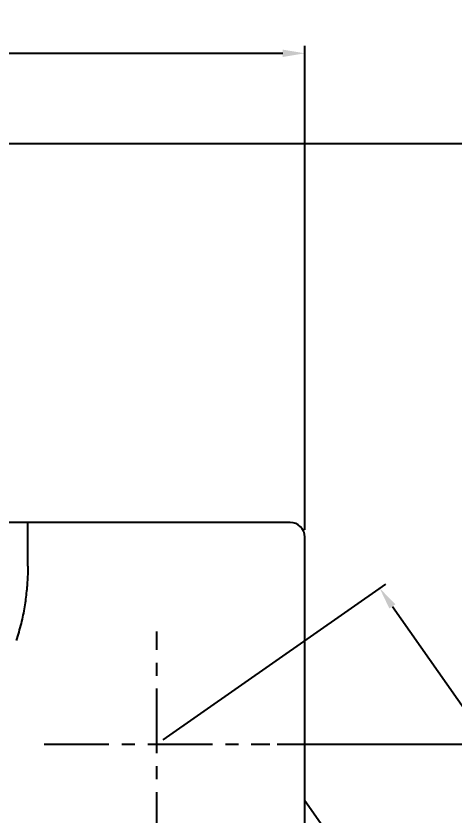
# Model space of a CAD drawing. Extents: x 38931 to 39525, y 15845 to 16265.
# Drawn here: x 39394.7 to 39454.1, y 15951 to 16059.3 of the extents above; entities that cross this region are included whole.
import ezdxf

# ---------------------------------------------------------------- set-up
doc = ezdxf.new("R2010")
doc.units = 0
doc.header["$LTSCALE"] = 7
doc.header["$MEASUREMENT"] = 0
doc.linetypes.add('CENTER', pattern=[2, 1.25, -0.25, 0.25, -0.25])
doc.layers.get('Defpoints').update_dxf_attribs({"linetype": 'CONTINUOUS'})
for name, color, linetype in [('CL', 1, 'CENTER'), ('DIM', 2, 'CONTINUOUS'), ('DWG', 7, 'CONTINUOUS'), ('PRT0001-SHAPE', 7, 'CONTINUOUS')]:
    doc.layers.add(name, color=color, linetype=linetype)
doc.styles.add('GHS', font='romans', dxfattribs={"bigfont": 'ghs'})
doc.dimstyles.new('DIM_WS01', dxfattribs={"dimtxt": 3.5, "dimasz": 3, "dimexe": 1, "dimexo": 1, "dimgap": 1, "dimtad": 1, "dimdec": 4, "dimzin": 9, "dimdsep": 46, "dimtxsty": 'GHS', "dimcen": -2, "dimclrd": 256, "dimclre": 256, "dimclrt": 256, "dimadec": 4, "dimazin": 2, "dimtfac": 1, "dimtdec": 4, "dimtix": 1, "dimtmove": 0, "dimatfit": 1, "dimfxl": 0, "dimtolj": 1, "dimtzin": 0, "dimlwd": -1, "dimlwe": -1, "dimarcsym": 0})

# ---------------------------------------------------------------- blocks, each defined once
blk = doc.blocks.new('*D6')
at = {"layer": 'Defpoints', "color": 0}
for p in [(39358.76, 16042.01), (39468.84, 16042.01), (39429, 15960.72)]:
    blk.add_point(p, dxfattribs=at)
at = {"layer": 'DIM'}
for p, q in [((39359.76, 16042.01), (39469.84, 16042.01)), ((39468.84, 15963.72), (39468.84, 16039.01)), ((39430, 15960.72), (39469.84, 15960.72))]:
    blk.add_line(p, q, dxfattribs=at)
for points in [[(39468.34, 16039.01), (39469.34, 16039.01), (39468.84, 16042.01)], [(39468.34, 15963.72), (39469.34, 15963.72), (39468.84, 15960.72)]]:
    blk.add_solid(points, dxfattribs=at)
at = {"layer": 'DIM', "insert": (39465.17, 16001.36), "char_height": 3.5, "attachment_point": 5, "rotation": 90, "style": 'GHS'}
blk.add_mtext('\\A1;(81.3)', dxfattribs=at)
blk = doc.blocks.new('*D7')
at = {"layer": 'Defpoints', "color": 0}
for p in [(39433.76, 16054.22), (39283.76, 15988.72), (39433.76, 15988.72)]:
    blk.add_point(p, dxfattribs=at)
at = {"layer": 'DIM'}
for p, q in [((39283.76, 15989.72), (39283.76, 16055.22)), ((39433.76, 15989.72), (39433.76, 16055.22)), ((39286.76, 16054.22), (39430.76, 16054.22))]:
    blk.add_line(p, q, dxfattribs=at)
for points in [[(39286.76, 16054.72), (39286.76, 16053.72), (39283.76, 16054.22)], [(39430.76, 16054.72), (39430.76, 16053.72), (39433.76, 16054.22)]]:
    blk.add_solid(points, dxfattribs=at)
at = {"layer": 'DIM', "insert": (39358.76, 16056.97), "char_height": 3.5, "attachment_point": 5, "style": 'GHS'}
blk.add_mtext('\\A1;150', dxfattribs=at)

msp = doc.modelspace()

# ---------------------------------------------------------------- linework, layer by layer
at = {"layer": 'CL'}
for p, q in [((39413.75612, 15945.48146), (39413.75612, 15975.9667)), ((39398.5135, 15960.72408), (39428.99875, 15960.72408))]:
    msp.add_line(p, q, dxfattribs=at)
at = {"layer": 'DIM'}
for p, q in [((39414.57528, 15961.29765), (39444.6963, 15982.3885)), ((39445.59787, 15979.35746), (39470.83506, 15943.3148))]:
    msp.add_line(p, q, dxfattribs=at)
msp.add_solid([(39446.00744, 15979.64425), (39445.18829, 15979.07067), (39443.87714, 15981.81492)], dxfattribs=at)
at = {"layer": 'DWG', "linetype": 'Continuous'}
for p, q in [((39431.75612, 15990.72408), (39387.1698, 15990.72408)), ((39433.75612, 15947.72408), (39433.75612, 15988.72397))]:
    msp.add_line(p, q, dxfattribs=at)
at = {"layer": 'DWG'}
msp.add_line((39433.75612, 15953.08208), (39452.26455, 15926.64931), dxfattribs=at)
at = {"layer": 'DWG', "linetype": 'Continuous'}
msp.add_arc((39431.75612, 15988.72408), 2, 0, 90, dxfattribs=at)
at = {"layer": 'PRT0001-SHAPE', "color": 7, "linetype": 'Continuous'}
msp.add_line((39396.28925, 15984.79225), (39396.28904, 15990.7261), dxfattribs=at)
for points, knots in [([(39396.28921, 15984.79223), (39396.28922, 15984.68059), (39396.28601, 15984.21237), (39396.27047, 15983.74428), (39396.25315, 15983.38813)], [0, 0, 0, 0, 0.238440677, 1, 1, 1, 1]), ([(39396.25318, 15983.38813), (39396.22122, 15982.73076), (39396.11797, 15981.36129), (39395.90514, 15979.62366), (39395.63685, 15978.16885), (39395.28325, 15976.64387), (39394.94275, 15975.50344), (39394.68597, 15974.74475)], [0, 0, 0, 0, 0.22401696, 0.467293775, 0.595441266, 0.727368979, 1, 1, 1, 1])]:
    msp.add_open_spline(points, degree=3, knots=knots, dxfattribs=at)

# ---------------------------------------------------------------- dimensions: what is measured, and where the dimension line sits
at = {"layer": 'DIM'}
dim = msp.add_linear_dim(base=(39433.75612, 16054.22139), p1=(39283.75612, 15988.72398), p2=(39433.75612, 15988.72397), dimstyle='DIM_WS01', dxfattribs=at)
dim.commit()
dim.dimension.update_dxf_attribs({"geometry": '*D7', "text_midpoint": (39358.75612, 16056.97139)})
dim = msp.add_linear_dim(base=(39468.83707, 16042.00561), p1=(39428.99875, 15960.72408), p2=(39358.75639, 16042.00561), angle=90, text='(81.3)', dimstyle='DIM_WS01', dxfattribs=at)
dim.commit()
dim.dimension.update_dxf_attribs({"geometry": '*D6', "text_midpoint": (39465.1704, 16001.36485)})

doc.saveas('drawing.dxf')
